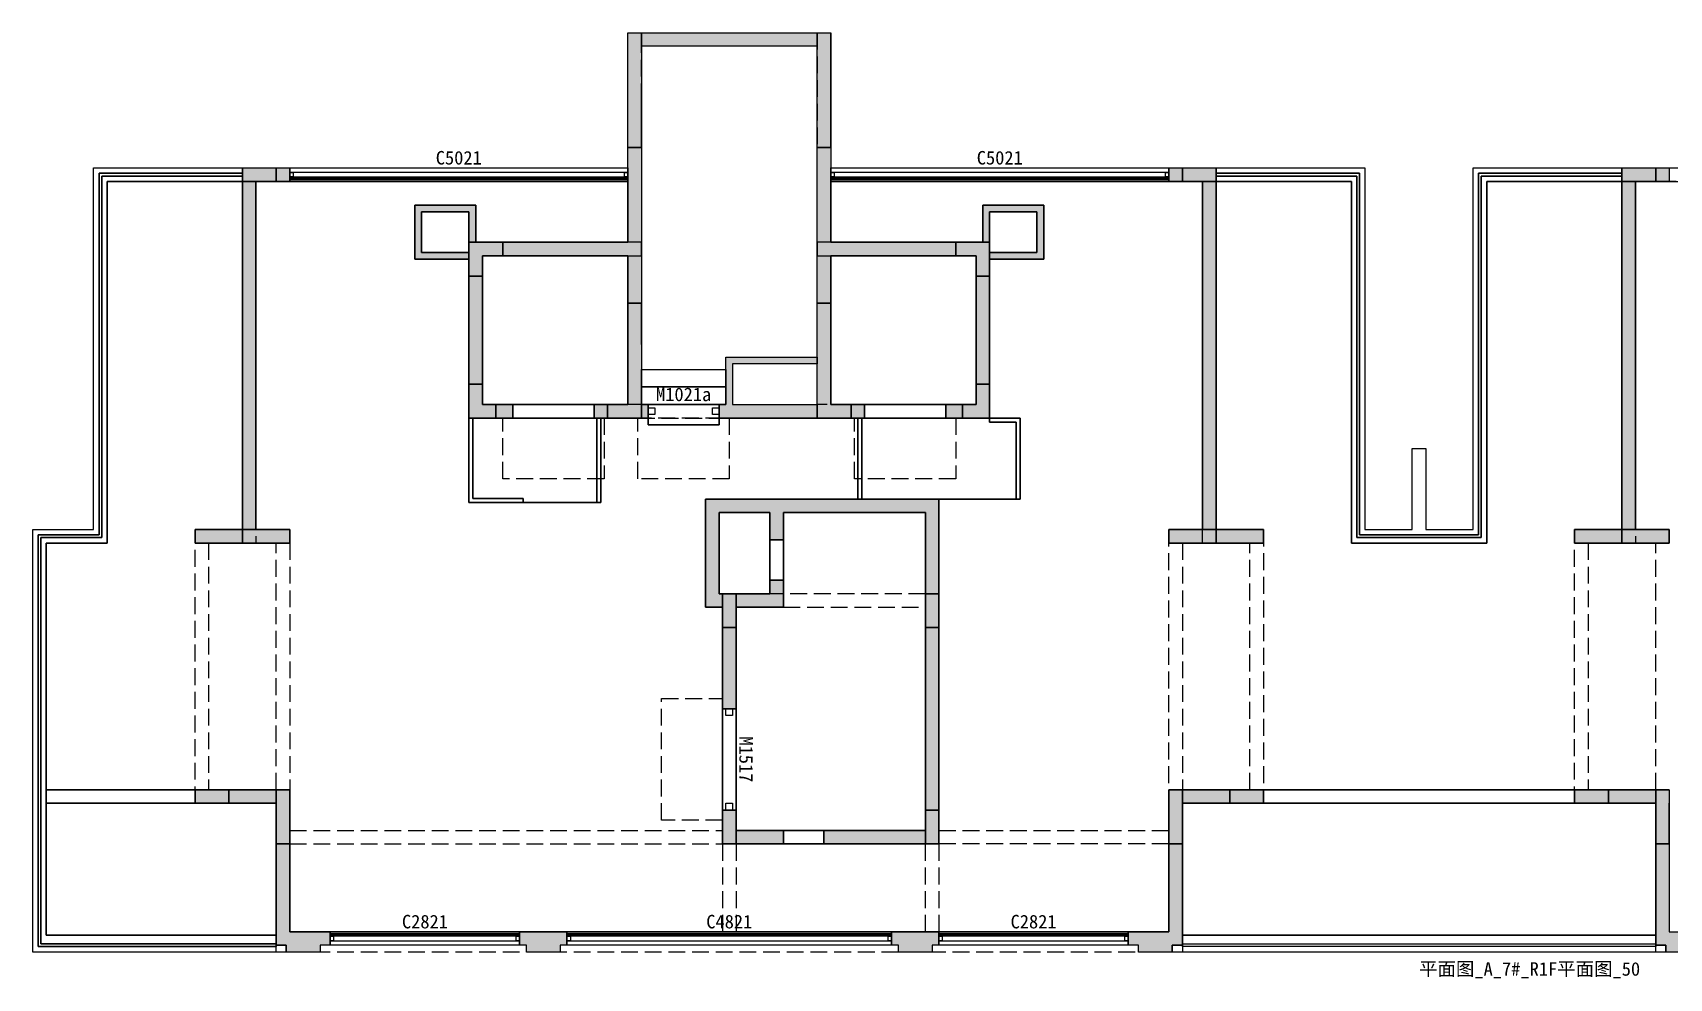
# Model space of a CAD drawing. Extents: x -200 to 40800, y -588 to 13400.
# Drawn here: x -200 to 24000, y -588 to 13400 of the extents above; entities that cross this region are included whole.
import ezdxf
from ezdxf.enums import TextEntityAlignment as Align

# ---------------------------------------------------------------- set-up
doc = ezdxf.new("R2010")
doc.units = 0
doc.header["$LTSCALE"] = 1000
doc.header["$MEASUREMENT"] = 0
doc.linetypes.add('DASH', pattern=[0.35, 0.25, -0.1])
doc.layers.get('DEFPOINTS').update_dxf_attribs({"color": 8, "linetype": 'CONTINUOUS'})
for name, color, linetype in [('AE-FLOR', 151, 'CONTINUOUS'), ('AE-HDWR', 8, 'CONTINUOUS'), ('AE-STRU-HACH', 40, 'CONTINUOUS'), ('AE-WALL', 255, 'CONTINUOUS'), ('AE-WALL-HACH', 15, 'CONTINUOUS'), ('AE-WIND', 11, 'CONTINUOUS')]:
    doc.layers.add(name, color=color, linetype=linetype)
doc.layers.add('DEFPOINTS-1', color=8, linetype='CONTINUOUS', plot=False)
doc.styles.get("Standard").update_dxf_attribs({"font": 'Stfangso_1.ttf', "width": 0.7})

msp = doc.modelspace()

# ---------------------------------------------------------------- hatches: boundary and pattern name
at = {"layer": 'AE-STRU-HACH'}
h = msp.add_hatch(dxfattribs=at)
h.set_pattern_fill('钢筋混凝土', color=40, scale=50, style=0)
h.set_pattern_definition([(45, (0, 0), (-88.38835, 88.38835), []), (50, (0, 0), (358.63, -31.376), [37.5, -412.5]), (355, (0, 0), (-69.3757, 376.096), [30, -330]), (100.4514, (29.9, -2.6), (289.2547, 344.7198), [31.87, -350.571]), (46.1842, (0, 100), (533.6205, -82.7595), [56.25, -618.75]), (96.6356, (44.47, 93.1), (467.3314, 487.059), [47.805, -525.8565]), (351.1842, (0, 100), (467.331, 487.059), [45, -495]), (21, (50, 75), (298.4535, -201.3094), [37.5, -412.5]), (326, (50, 75), (121.6577, 362.575), [30, -330]), (71.4514, (74.87, 58.22), (420.1113, 161.2652), [31.87, -350.571]), (37.5, (0, 0), (6.07993, 166.44693), [0, -326, 0, -335, 0, -331.25]), (7.5, (0, 0), (131.5348, 197.20586), [0, -191, 0, -318.5, 0, -126.25]), (327.5, (-111.5, 0), (266.9112, -11.27744), [0, -125, 0, -390, 0, -517.5]), (317.5, (-161.5, 0), (291.5931, 50.0525), [0, -162.5, 0, -259, 0, -367.5])])
h.paths.add_polyline_path([(8600, 13400), (8800, 13400), (8800, 11700), (8600, 11700)], flags=0)
h.paths.add_polyline_path([(11400, 13400), (11600, 13400), (11600, 11700), (11400, 11700)], flags=0)
h.paths.add_polyline_path([(29000, 13400), (29200, 13400), (29200, 11700), (29000, 11700)], flags=0)
h.paths.add_polyline_path([(31800, 13400), (32000, 13400), (32000, 11700), (31800, 11700)], flags=0)
h.paths.add_polyline_path([(2900, 11400), (3400, 11400), (3400, 11200), (2900, 11200)], flags=0)
h.paths.add_polyline_path([(16800, 11400), (17300, 11400), (17300, 11200), (16800, 11200)], flags=0)
h.paths.add_polyline_path([(23300, 11400), (23800, 11400), (23800, 11200), (23300, 11200)], flags=0)
h.paths.add_polyline_path([(37200, 11400), (37700, 11400), (37700, 11200), (37200, 11200)], flags=0)
h.paths.add_polyline_path([(6250, 10300), (6750, 10300), (6750, 10100), (6450, 10100), (6450, 9800), (6250, 9800)], flags=0)
h.paths.add_polyline_path([(13750, 10100), (13450, 10100), (13450, 10300), (13950, 10300), (13950, 9800), (13750, 9800)], flags=0)
h.paths.add_polyline_path([(26650, 10300), (27150, 10300), (27150, 10100), (26850, 10100), (26850, 9800), (26650, 9800)], flags=0)
h.paths.add_polyline_path([(34150, 10100), (33850, 10100), (33850, 10300), (34350, 10300), (34350, 9800), (34150, 9800)], flags=0)
h.paths.add_polyline_path([(8300, 7900), (8600, 7900), (8600, 9400), (8800, 9400), (8800, 7700), (8300, 7700)], flags=0)
h.paths.add_polyline_path([(11400, 9400), (11600, 9400), (11600, 7900), (11900, 7900), (11900, 7700), (11400, 7700)], flags=0)
h.paths.add_polyline_path([(28700, 7900), (29000, 7900), (29000, 9400), (29200, 9400), (29200, 7700), (28700, 7700)], flags=0)
h.paths.add_polyline_path([(31800, 9400), (32000, 9400), (32000, 7900), (32300, 7900), (32300, 7700), (31800, 7700)], flags=0)
h.paths.add_polyline_path([(6250, 8200), (6450, 8200), (6450, 7900), (6650, 7900), (6650, 7700), (6250, 7700)], flags=0)
h.paths.add_polyline_path([(13550, 7900), (13750, 7900), (13750, 8200), (13950, 8200), (13950, 7700), (13550, 7700)], flags=0)
h.paths.add_polyline_path([(26650, 8200), (26850, 8200), (26850, 7900), (27050, 7900), (27050, 7700), (26650, 7700)], flags=0)
h.paths.add_polyline_path([(33950, 7900), (34150, 7900), (34150, 8200), (34350, 8200), (34350, 7700), (33950, 7700)], flags=0)
h.paths.add_polyline_path([(16600, 6050), (17300, 6050), (17300, 5850), (16600, 5850)], flags=0)
h.paths.add_polyline_path([(2900, 6050), (3600, 6050), (3600, 5850), (2900, 5850)], flags=0)
h.paths.add_polyline_path([(37000, 6050), (37700, 6050), (37700, 5850), (37000, 5850)], flags=0)
h.paths.add_polyline_path([(23300, 6050), (24000, 6050), (24000, 5850), (23300, 5850)], flags=0)
h.paths.add_polyline_path([(10000, 5100), (10200, 5100), (10200, 4600), (10000, 4600)], flags=0)
h.paths.add_polyline_path([(13000, 5100), (13200, 5100), (13200, 4600), (13000, 4600)], flags=0)
h.paths.add_polyline_path([(30400, 5100), (30600, 5100), (30600, 4600), (30400, 4600)], flags=0)
h.paths.add_polyline_path([(33400, 5100), (33600, 5100), (33600, 4600), (33400, 4600)], flags=0)
h.paths.add_polyline_path([(3400, 2200), (3600, 2200), (3600, 1400), (3400, 1400)], flags=0)
h.paths.add_polyline_path([(16600, 2200), (16800, 2200), (16800, 1400), (16600, 1400)], flags=0)
h.paths.add_polyline_path([(23800, 2200), (24000, 2200), (24000, 1400), (23800, 1400)], flags=0)
h.paths.add_polyline_path([(37000, 2200), (37200, 2200), (37200, 1400), (37000, 1400)], flags=0)
h.paths.add_polyline_path([(17500, 2200), (18000, 2200), (18000, 2000), (17500, 2000)], flags=0)
h.paths.add_polyline_path([(2200, 2200), (2700, 2200), (2700, 2000), (2200, 2000)], flags=0)
h.paths.add_polyline_path([(37900, 2200), (38400, 2200), (38400, 2000), (37900, 2000)], flags=0)
h.paths.add_polyline_path([(22600, 2200), (23100, 2200), (23100, 2000), (22600, 2000)], flags=0)
h.paths.add_polyline_path([(10000, 1900), (10200, 1900), (10200, 1400), (10000, 1400)], flags=0)
h.paths.add_polyline_path([(13000, 1900), (13200, 1900), (13200, 1400), (13000, 1400)], flags=0)
h.paths.add_polyline_path([(30400, 1900), (30600, 1900), (30600, 1400), (30400, 1400)], flags=0)
h.paths.add_polyline_path([(33400, 1900), (33600, 1900), (33600, 1400), (33400, 1400)], flags=0)
at = {"layer": 'AE-WALL-HACH'}
h = msp.add_hatch(dxfattribs=at)
h.set_pattern_fill('加气混凝土', color=15, scale=50, style=0)
h.set_pattern_definition([(0, (177, -183), (300, 600), [0, -600]), (0, (-174, -264), (300, 600), [0, -600]), (0, (21, -270), (300, 600), [0, -600]), (0, (234, -93), (300, 600), [0, -600]), (0, (-15, -300), (300, 600), [0, -600]), (0, (294, 285), (300, 600), [0, -600]), (0, (111, 237), (300, 600), [0, -600]), (0, (207, 162), (300, 600), [0, -600]), (0, (-282, 150), (300, 600), [0, -600]), (0, (12, 123), (300, 600), [0, -600]), (0, (-102, -30), (300, 600), [0, -600]), (0, (-96, -255), (300, 600), [0, -600]), (0, (129, -279), (300, 600), [0, -600]), (0, (294, -15), (300, 600), [0, -600]), (0, (-267, -108), (300, 600), [0, -600]), (0, (-216, -6), (300, 600), [0, -600]), (0, (18, -48), (300, 600), [0, -600]), (0, (-66, -135), (300, 600), [0, -600]), (0, (-114, 63), (300, 600), [0, -600]), (0, (-39, 288), (300, 600), [0, -600]), (0, (-243, -234), (300, 600), [0, -600]), (0, (87, 165), (300, 600), [0, -600]), (0, (-192, 174), (300, 600), [0, -600]), (0, (-240, 252), (300, 600), [0, -600]), (130.60129, (257.143, 97.143), (-1499.999983, 1800.000008), [26.3416, -11037.111]), (18.43495, (214.29, 108.57), (1500, 600), [27.105, -3767.628]), (90, (214.3, 82.86), (300, 600), [25.714, -1174.286]), (161.56505, (240, 74.29), (-1500, 599.99996), [27.105, -3767.628]), (53.1301, (240, 74.29), (300, 600), [28.5714, -2971.4285]), (135, (262.86, -231.43), (-300, 600), [24.244, -1672.813]), (45, (228.57, -231.43), (300, 600), [24.244, -1672.813]), (135, (245.71, -248.57), (-300, 600), [24.244, -1672.813]), (45, (245.71, -248.57), (300, 600), [24.244, -1672.813]), (116.565, (-25.7, 171.43), (-5e-05, 1200), [31.944, -638.8765]), (180, (-40, 200), (-300, 600), [34.286, -565.714]), (63.435, (-88.57, 171.43), (3e-06, 1200), [31.944, -638.8765]), (116.565, (-74.3, 142.86), (-5e-05, 1200), [31.944, -638.8765]), (0, (-74.3, 142.86), (300, 600), [34.286, -565.714]), (63.435, (-40, 142.86), (3e-06, 1200), [31.944, -638.8765]), (107.10273, (200, -31.429), (-899.999966, 3000.000005), [38.8613, -16282.9025]), (143.97263, (188.57, 5.714), (-5699.99993, 4199.999995), [38.861, -8122.02]), (180, (157.14, 28.6), (-300, 600), [37.143, -562.857]), (36.02737, (88.57, 5.714), (5699.99996, 4199.999955), [38.861, -8122.02]), (71.56505, (77.14, -28.57), (900, 3000), [36.14, -3758.593]), (107.10273, (88.571, -65.714), (-899.999966, 3000.000005), [38.8613, -16282.9025]), (143.97263, (120, -88.57), (-5699.99993, 4199.999995), [38.861, -8122.02]), (0, (120, -88.6), (300, 600), [37.143, -562.857]), (36.02737, (157.143, -88.57), (5699.99996, 4199.999955), [38.861, -8122.02]), (71.56505, (188.57, -65.71), (900, 3000), [36.14, -3758.593]), (150.25512, (205.714, 248.57), (-900, 599.99999), [23.035, -4814.3196]), (90, (185.7, 237.14), (300, 600), [22.857, -1177.143]), (29.74488, (185.714, 237.14), (900, 600), [23.035, -4814.3196]), (116.565, (65.7, -177.14), (-5e-05, 1200), [31.944, -638.8765]), (168.69007, (51.43, -148.57), (-2700, 599.999985), [29.137, -6089.6855]), (41.185925, (0, -162.857), (7499.999955, 6599.999942), [30.372, -12725.802]), (90, (0, -191.43), (300, 600), [28.5714, -1171.4285]), (138.814074, (22.857, -211.429), (-7499.999867, 6600.000042), [30.372, -12725.802]), (16.699244, (22.857, -211.429), (9899.999926, 2999.999969), [29.8295, -12498.5375]), (60.9454, (51.43, -202.857), (300, 599.999995), [29.416, -12325.3395]), (109.983106, (-185.714, 74.286), (-1500.000006, 4199.999989), [33.442, -14012.1975]), (155.556045, (-197.143, 105.714), (-3900.000015, 1799.999963), [34.523, -14465.1315]), (24.443955, (-260, 105.714), (3900.000002, 1799.999991), [34.523, -14465.1315]), (70.01689, (-271.429, 74.286), (1500.000005, 4199.99999), [33.442, -14012.1975]), (109.983106, (-260, 42.857), (-1500.000006, 4199.999989), [33.442, -14012.1975]), (160.0169, (-228.57, 31.43), (-1500, 599.99997), [33.442, -6989.3775]), (19.9831, (-228.57, 31.43), (1499.99999, 600), [33.442, -6989.3775]), (70.01689, (-197.143, 42.857), (1500.000005, 4199.99999), [33.442, -14012.1975]), (122.00538, (37.14, 20), (-300.00004, 599.99997), [26.954, -5633.434]), (18.43495, (-2.86, 34.29), (1500, 600), [27.105, -3767.628]), (90, (-2.86, 8.57), (300, 600), [25.714, -1174.286]), (161.56505, (22.86, 0), (-1500, 599.99996), [27.105, -3767.628]), (54.46232, (22.857, 0), (2099.999997, 2999.999996), [24.578, -10298.2115]), (116.565, (-137.14, -125.7), (-5e-05, 1200), [31.944, -638.8765]), (180, (-151.4, -97.14), (-300, 600), [31.429, -568.571]), (59.03624, (-200, -125.714), (300, 600), [33.32, -6963.822]), (120.96376, (-182.857, -154.286), (-300.00004, 599.99997), [33.32, -6963.822]), (0, (-182.86, -154.3), (300, 600), [31.429, -568.571]), (63.435, (-151.43, -154.3), (3e-06, 1200), [31.944, -638.8765])])
h.paths.add_polyline_path([(11600, 9400), (11400, 9400), (11400, 11700), (11600, 11700), (11600, 13400), (11600, 11550), (11600, 10300), (13450, 10300), (13450, 10100), (11600, 10100), (11600, 9311)], flags=0)
h.paths.add_polyline_path([(8800, 13400), (11400, 13400), (11400, 13200), (8800, 13200)], flags=0)
h.paths.add_polyline_path([(32000, 9400), (31800, 9400), (31800, 11700), (32000, 11700), (32000, 13400), (32000, 11550), (32000, 10300), (33850, 10300), (33850, 10100), (32000, 10100), (32000, 9311)], flags=0)
h.paths.add_polyline_path([(29200, 13400), (31800, 13400), (31800, 13200), (29200, 13200)], flags=0)
h.paths.add_polyline_path([(8800, 9400), (8600, 9400), (8600, 10100), (6750, 10100), (6750, 10300), (8600, 10300), (8600, 11700), (8800, 11700), (8800, 12413), (8800, 12413), (8800, 8789)], flags=0)
h.paths.add_polyline_path([(29200, 9400), (29000, 9400), (29000, 10100), (27150, 10100), (27150, 10300), (29000, 10300), (29000, 11700), (29200, 11700), (29200, 12413), (29200, 12413), (29200, 8789)], flags=0)
h.paths.add_polyline_path([(3400, 11400), (3600, 11400), (3600, 11200), (3400, 11200)], flags=0)
h.paths.add_polyline_path([(16600, 11400), (16800, 11400), (16800, 11200), (16600, 11200)], flags=0)
h.paths.add_polyline_path([(37000, 11400), (37200, 11400), (37200, 11200), (37000, 11200)], flags=0)
h.paths.add_polyline_path([(23800, 11400), (24000, 11400), (24000, 11200), (23800, 11200)], flags=0)
h.paths.add_polyline_path([(2900, 11200), (3100, 11200), (3100, 6050), (2900, 6050)], flags=0)
h.paths.add_polyline_path([(17300, 6050), (17100, 6050), (17100, 11200), (17300, 11200), (17300, 6050), (18000, 6050), (18000, 5850), (17300, 5850)], flags=0)
h.paths.add_polyline_path([(37700, 6050), (37500, 6050), (37500, 11200), (37700, 11200), (37700, 6050), (38400, 6050), (38400, 5850), (37700, 5850)], flags=0)
h.paths.add_polyline_path([(23300, 11200), (23500, 11200), (23500, 6050), (23300, 6050)], flags=0)
h.paths.add_polyline_path([(13950, 10150), (14650, 10150), (14650, 10750), (13950, 10750), (13950, 10300), (13850, 10300), (13850, 10850), (14750, 10850), (14750, 10050), (13950, 10050)], flags=0)
h.paths.add_polyline_path([(34350, 10150), (35050, 10150), (35050, 10750), (34350, 10750), (34350, 10300), (34250, 10300), (34250, 10850), (35150, 10850), (35150, 10050), (34350, 10050)], flags=0)
h.paths.add_polyline_path([(5450, 10850), (6350, 10850), (6350, 10300), (6250, 10300), (6250, 10750), (5550, 10750), (5550, 10150), (6250, 10150), (6250, 10050), (5450, 10050)], flags=0)
h.paths.add_polyline_path([(25850, 10850), (26750, 10850), (26750, 10300), (26650, 10300), (26650, 10750), (25950, 10750), (25950, 10150), (26650, 10150), (26650, 10050), (25850, 10050)], flags=0)
h.paths.add_polyline_path([(6450, 9913), (6450, 10100), (6450, 9828)], flags=0)
h.paths.add_polyline_path([(13950, 8200), (13750, 8200), (13750, 9800), (13950, 9800), (13950, 9060), (13950, 8103)], flags=0)
h.paths.add_polyline_path([(6450, 8200), (6250, 8200), (6250, 9800), (6450, 9800), (6450, 8380), (6450, 8186)], flags=0)
h.paths.add_polyline_path([(34350, 8200), (34150, 8200), (34150, 9800), (34350, 9800), (34350, 8186)], flags=0)
h.paths.add_polyline_path([(26850, 8200), (26650, 8200), (26650, 9800), (26850, 9800), (26850, 9148), (26850, 7902)], flags=0)
h.paths.add_polyline_path([(9950, 7900), (10050, 7900), (10050, 8600), (11400, 8600), (11400, 8500), (10150, 8500), (10150, 7900), (11400, 7900), (11400, 7700), (9950, 7700)], flags=0)
h.paths.add_polyline_path([(30350, 7900), (30450, 7900), (30450, 8600), (31800, 8600), (31800, 8500), (30550, 8500), (30550, 7900), (31800, 7900), (31800, 7700), (30350, 7700)], flags=0)
h.paths.add_polyline_path([(8800, 7900), (8900, 7900), (8900, 7700), (8800, 7700)], flags=0)
h.paths.add_polyline_path([(13300, 7900), (13550, 7900), (13550, 7700), (13300, 7700)], flags=0)
h.paths.add_polyline_path([(8100, 7900), (8300, 7900), (8300, 7700), (8100, 7700)], flags=0)
h.paths.add_polyline_path([(6650, 7900), (6900, 7900), (6900, 7700), (6650, 7700)], flags=0)
h.paths.add_polyline_path([(11900, 7900), (12100, 7900), (12100, 7700), (11900, 7700)], flags=0)
h.paths.add_polyline_path([(29200, 7900), (29300, 7900), (29300, 7700), (29200, 7700)], flags=0)
h.paths.add_polyline_path([(33700, 7900), (33950, 7900), (33950, 7700), (33700, 7700)], flags=0)
h.paths.add_polyline_path([(28500, 7900), (28700, 7900), (28700, 7700), (28500, 7700)], flags=0)
h.paths.add_polyline_path([(27050, 7900), (27300, 7900), (27300, 7700), (27050, 7700)], flags=0)
h.paths.add_polyline_path([(32300, 7900), (32500, 7900), (32500, 7700), (32300, 7700)], flags=0)
h.paths.add_polyline_path([(13000, 4629), (13000, 6300), (10900, 6300), (10900, 5900), (10700, 5900), (10700, 6300), (9950, 6300), (9950, 5100), (10000, 5100), (10000, 4900), (9750, 4900), (9750, 6500), (13200, 6500), (13200, 5100), (13000, 5100), (13000, 4600), (13200, 4600), (13200, 1900), (13000, 1900), (13000, 1600)], flags=0)
h.paths.add_polyline_path([(33400, 4629), (33400, 6300), (31300, 6300), (31300, 5900), (31100, 5900), (31100, 6300), (30350, 6300), (30350, 5100), (30400, 5100), (30400, 4900), (30150, 4900), (30150, 6500), (33600, 6500), (33600, 5100), (33400, 5100), (33400, 4600), (33600, 4600), (33600, 1900), (33400, 1900), (33400, 1600)], flags=0)
h.paths.add_polyline_path([(2200, 6050), (2900, 6050), (2900, 5850), (2200, 5850)], flags=0)
h.paths.add_polyline_path([(22600, 6050), (23300, 6050), (23300, 5850), (22600, 5850)], flags=0)
h.paths.add_polyline_path([(10200, 5100), (10700, 5100), (10700, 5300), (10900, 5300), (10900, 4900), (10200, 4900)], flags=0)
h.paths.add_polyline_path([(30600, 5100), (31100, 5100), (31100, 5300), (31300, 5300), (31300, 4900), (30600, 4900)], flags=0)
h.paths.add_polyline_path([(10000, 4900), (10000, 4600), (10200, 4600), (10200, 3400), (10000, 3400)], flags=0)
h.paths.add_polyline_path([(30400, 4900), (30400, 4600), (30600, 4600), (30600, 3400), (30400, 3400)], flags=0)
h.paths.add_polyline_path([(2700, 2200), (2886, 2200), (3400, 2200), (3400, 2000), (2700, 2000)], flags=0)
h.paths.add_polyline_path([(16800, 2200), (17800, 2200), (17500, 2200), (17500, 2000), (16800, 2000)], flags=0)
h.paths.add_polyline_path([(37200, 2200), (38200, 2200), (37900, 2200), (37900, 2000), (37200, 2000)], flags=0)
h.paths.add_polyline_path([(23100, 2200), (23286, 2200), (23800, 2200), (23800, 2000), (23100, 2000)], flags=0)
h.paths.add_polyline_path([(3550, -100), (3400, -100), (3400, 1400), (3600, 1400), (3600, 2000), (3600, 1190), (3600, 100), (4200, 100), (4200, -100), (4050, -100), (4050, -200), (3550, -200)], flags=0)
h.paths.add_polyline_path([(16150, -100), (16000, -100), (16000, 100), (16600, 100), (16600, 1400), (16800, 1400), (16800, 2000), (16800, 1190), (16800, 0), (16800, 0), (16800, -100), (16650, -100), (16650, -200), (16150, -200)], flags=0)
h.paths.add_polyline_path([(36550, -100), (36400, -100), (36400, 100), (37000, 100), (37000, 1400), (37200, 1400), (37200, 2000), (37200, 1190), (37200, -100), (37050, -100), (37050, -200), (36550, -200)], flags=0)
h.paths.add_polyline_path([(23950, -100), (23800, -100), (23800, 0), (23800, 0), (23800, 1400), (24000, 1400), (24000, 2000), (24000, 1190), (24000, 100), (24600, 100), (24600, -100), (24450, -100), (24450, -200), (23950, -200)], flags=0)
h.paths.add_polyline_path([(10000, 1825), (10000, 1825), (10000, 1400)], flags=0)
h.paths.add_polyline_path([(30400, 1825), (30400, 1825), (30400, 1400)], flags=0)
h.paths.add_polyline_path([(11500, 1600), (13000, 1600), (13000, 1400), (11500, 1400)], flags=0)
h.paths.add_polyline_path([(10200, 1524), (10200, 1600), (10900, 1600), (10900, 1400), (10200, 1400)], flags=0)
h.paths.add_polyline_path([(31900, 1600), (33400, 1600), (33400, 1400), (31900, 1400)], flags=0)
h.paths.add_polyline_path([(30600, 1524), (30600, 1600), (31300, 1600), (31300, 1400), (30600, 1400)], flags=0)
h.paths.add_polyline_path([(7100, -100), (7000, -100), (7000, 100), (7700, 100), (7700, -100), (7600, -100), (7600, -200), (7100, -200)], flags=0)
h.paths.add_polyline_path([(12600, -100), (12500, -100), (12500, 100), (13200, 100), (13200, -100), (13100, -100), (13100, -200), (12600, -200)], flags=0)
h.paths.add_polyline_path([(27500, -100), (27400, -100), (27400, 100), (28100, 100), (28100, -100), (28000, -100), (28000, -200), (27500, -200)], flags=0)
h.paths.add_polyline_path([(33000, -100), (32900, -100), (32900, 100), (33600, 100), (33600, -100), (33500, -100), (33500, -200), (33000, -200)], flags=0)

# ---------------------------------------------------------------- linework, layer by layer
at = {"layer": 'AE-FLOR', "linetype": 'DASH'}
for points in [[(11900, 7900), (11400, 7900), (11400, 7700), (8800, 7700), (8800, 7900), (8300, 7900), (8300, 7700), (6650, 7700), (6650, 7900), (6450, 7900), (6450, 8200), (6250, 8200), (6250, 9800), (6450, 9800), (6450, 10100), (8800, 10100), (8800, 10300), (8600, 10300), (8600, 11700), (8800, 11700), (8800, 13400), (11400, 13400), (11400, 11700), (11600, 11700), (11600, 10300), (11400, 10300), (11400, 10100), (13750, 10100), (13750, 9800), (13950, 9800), (13950, 8200), (13750, 8200), (13750, 7900), (13550, 7900), (13550, 7700), (11900, 7700)], [(11900, 7900), (11400, 7900), (11400, 7700), (8800, 7700), (8800, 7900), (8300, 7900), (8300, 7700), (6650, 7700), (6650, 7900), (6450, 7900), (6450, 8200), (6250, 8200), (6250, 9800), (6450, 9800), (6450, 10100), (8800, 10100), (8800, 10300), (8600, 10300), (8600, 11700), (8800, 11700), (8800, 13400), (11400, 13400), (11400, 11700), (11600, 11700), (11600, 10300), (11400, 10300), (11400, 10100), (13750, 10100), (13750, 9800), (13950, 9800), (13950, 8200), (13750, 8200), (13750, 7900), (13550, 7900), (13550, 7700), (11900, 7700)], [(11900, 7900), (11400, 7900), (11400, 7700), (8800, 7700), (8800, 7900), (8300, 7900), (8300, 7700), (6650, 7700), (6650, 7900), (6450, 7900), (6450, 8200), (6250, 8200), (6250, 9800), (6450, 9800), (6450, 10100), (8800, 10100), (8800, 10300), (8600, 10300), (8600, 11700), (8800, 11700), (8800, 13400), (11400, 13400), (11400, 11700), (11600, 11700), (11600, 10300), (11400, 10300), (11400, 10100), (13750, 10100), (13750, 9800), (13950, 9800), (13950, 8200), (13750, 8200), (13750, 7900), (13550, 7900), (13550, 7700), (11900, 7700)], [(11900, 7900), (11400, 7900), (11400, 7700), (8800, 7700), (8800, 7900), (8300, 7900), (8300, 7700), (6650, 7700), (6650, 7900), (6450, 7900), (6450, 8200), (6250, 8200), (6250, 9800), (6450, 9800), (6450, 10100), (8800, 10100), (8800, 10300), (8600, 10300), (8600, 11700), (8800, 11700), (8800, 13400), (11400, 13400), (11400, 11700), (11600, 11700), (11600, 10300), (11400, 10300), (11400, 10100), (13750, 10100), (13750, 9800), (13950, 9800), (13950, 8200), (13750, 8200), (13750, 7900), (13550, 7900), (13550, 7700), (11900, 7700)], [(11900, 7900), (11400, 7900), (11400, 7700), (8800, 7700), (8800, 7900), (8300, 7900), (8300, 7700), (6650, 7700), (6650, 7900), (6450, 7900), (6450, 8200), (6250, 8200), (6250, 9800), (6450, 9800), (6450, 10100), (8800, 10100), (8800, 10300), (8600, 10300), (8600, 11700), (8800, 11700), (8800, 13400), (11400, 13400), (11400, 11700), (11600, 11700), (11600, 10300), (11400, 10300), (11400, 10100), (13750, 10100), (13750, 9800), (13950, 9800), (13950, 8200), (13750, 8200), (13750, 7900), (13550, 7900), (13550, 7700), (11900, 7700)], [(3400, 2000), (2200, 2000), (2200, 6050), (2900, 6050), (2900, 11400), (8600, 11400), (8600, 11200), (3100, 11200), (3100, 5850), (2400, 5850), (2400, 2200), (3400, 2200), (3400, 5850), (3600, 5850), (3600, 1600), (10000, 1600), (10000, 1400), (10200, 1400), (10200, 100), (13000, 100), (13000, 1400), (13200, 1400), (13200, 100), (16600, 100), (16600, 1400), (13200, 1400), (13200, 1600), (16600, 1600), (16600, 5850), (16800, 5850), (16800, 2200), (17800, 2200), (17800, 5850), (17100, 5850), (17100, 11200), (11600, 11200), (11600, 11400), (17300, 11400), (17300, 6050), (18000, 6050), (18000, 2000), (16800, 2000), (16800, -200), (3400, -200)], [(3400, 2000), (2200, 2000), (2200, 6050), (2900, 6050), (2900, 11400), (8600, 11400), (8600, 11200), (3100, 11200), (3100, 5850), (2400, 5850), (2400, 2200), (3400, 2200), (3400, 5850), (3600, 5850), (3600, 1600), (10000, 1600), (10000, 1400), (10200, 1400), (10200, 100), (13000, 100), (13000, 1400), (13200, 1400), (13200, 100), (16600, 100), (16600, 1400), (13200, 1400), (13200, 1600), (16600, 1600), (16600, 5850), (16800, 5850), (16800, 2200), (17800, 2200), (17800, 5850), (17100, 5850), (17100, 11200), (11600, 11200), (11600, 11400), (17300, 11400), (17300, 6050), (18000, 6050), (18000, 2000), (16800, 2000), (16800, -200), (3400, -200)], [(6750, 7700), (8250, 7700), (8250, 6800), (6750, 6800)], [(6750, 7700), (8250, 7700), (8250, 6800), (6750, 6800)], [(6750, 7700), (8250, 7700), (8250, 6800), (6750, 6800)], [(6750, 7700), (8250, 7700), (8250, 6800), (6750, 6800)], [(6750, 7700), (8250, 7700), (8250, 6800), (6750, 6800)], [(8750, 7700), (10100, 7700), (10100, 6800), (8750, 6800)], [(8750, 7700), (10100, 7700), (10100, 6800), (8750, 6800)], [(8750, 7700), (10100, 7700), (10100, 6800), (8750, 6800)], [(8750, 7700), (10100, 7700), (10100, 6800), (8750, 6800)], [(8750, 7700), (10100, 7700), (10100, 6800), (8750, 6800)], [(11950, 7700), (13450, 7700), (13450, 6800), (11950, 6800)], [(11950, 7700), (13450, 7700), (13450, 6800), (11950, 6800)], [(11950, 7700), (13450, 7700), (13450, 6800), (11950, 6800)], [(11950, 7700), (13450, 7700), (13450, 6800), (11950, 6800)], [(11950, 7700), (13450, 7700), (13450, 6800), (11950, 6800)], [(9750, 6500), (13200, 6500), (13200, 5100), (13000, 5100), (13000, 6300), (13000, 6300), (13000, 5100), (10000, 5100), (10000, 4900), (9750, 4900)], [(9750, 6500), (13200, 6500), (13200, 5100), (13000, 5100), (13000, 6300), (13000, 6300), (13000, 5100), (10000, 5100), (10000, 4900), (9750, 4900)], [(9750, 6500), (13200, 6500), (13200, 5100), (13000, 5100), (13000, 6300), (13000, 6300), (13000, 5100), (10000, 5100), (10000, 4900), (9750, 4900)], [(9750, 6500), (13200, 6500), (13200, 5100), (13000, 5100), (13000, 6300), (13000, 6300), (13000, 5100), (10000, 5100), (10000, 4900), (9750, 4900)], [(9750, 6500), (13200, 6500), (13200, 5100), (13000, 5100), (13000, 6300), (13000, 6300), (13000, 5100), (10000, 5100), (10000, 4900), (9750, 4900)], [(10200, 1900), (10200, 4600), (10200, 4900), (13000, 4900), (13000, 1600), (10200, 1600)], [(10200, 1900), (10200, 4600), (10200, 4900), (13000, 4900), (13000, 1600), (10200, 1600)], [(10200, 1900), (10200, 4600), (10200, 4900), (13000, 4900), (13000, 1600), (10200, 1600)], [(10200, 1900), (10200, 4600), (10200, 4900), (13000, 4900), (13000, 1600), (10200, 1600)], [(10200, 1900), (10200, 4600), (10200, 4900), (13000, 4900), (13000, 1600), (10200, 1600)], [(10000, 4600), (10200, 4600), (10200, 1900), (10000, 1900)], [(10000, 4600), (10200, 4600), (10200, 1900), (10000, 1900)], [(10000, 4600), (10200, 4600), (10200, 1900), (10000, 1900)], [(10000, 4600), (10200, 4600), (10200, 1900), (10000, 1900)], [(10000, 4600), (10200, 4600), (10200, 1900), (10000, 1900)], [(13000, 4600), (13200, 4600), (13200, 1900), (13000, 1900)], [(13000, 4600), (13200, 4600), (13200, 1900), (13000, 1900)], [(13000, 4600), (13200, 4600), (13200, 1900), (13000, 1900)], [(13000, 4600), (13200, 4600), (13200, 1900), (13000, 1900)], [(13000, 4600), (13200, 4600), (13200, 1900), (13000, 1900)], [(9100, 3550), (10000, 3550), (10000, 1750), (9100, 1750)], [(9100, 3550), (10000, 3550), (10000, 1750), (9100, 1750)], [(9100, 3550), (10000, 3550), (10000, 1750), (9100, 1750)], [(9100, 3550), (10000, 3550), (10000, 1750), (9100, 1750)], [(9100, 3550), (10000, 3550), (10000, 1750), (9100, 1750)], [(3600, 1400), (10000, 1400), (10000, 100), (3600, 100)], [(3600, 1400), (10000, 1400), (10000, 100), (3600, 100)]]:
    msp.add_lwpolyline(points, close=True, dxfattribs=at)
at = {"layer": 'AE-FLOR', "linetype": 'Continuous'}
for points in [[(-200, 6050), (700, 6050), (700, 11400), (2900, 11400), (2900, 11320), (780, 11320), (780, 5970), (-120, 5970), (-120, -120), (3400, -120), (3400, -100), (3550, -100), (3550, -200), (-200, -200)], [(3600, 11400), (8600, 11400), (8600, 11333), (3600, 11333)], [(11600, 11400), (16600, 11400), (16600, 11333), (11600, 11333)], [(19420, 11320), (17300, 11320), (17300, 11400), (19500, 11400), (19500, 6050), (20200, 6050), (20200, 7250), (20400, 7250), (20400, 6050), (21100, 6050), (21100, 11400), (23300, 11400), (23300, 11320), (21180, 11320), (21180, 5970), (19420, 5970)], [(-120, 5970), (780, 5970), (780, 11320), (2900, 11320), (2900, 11280), (820, 11280), (820, 5930), (-80, 5930), (-80, -80), (3400, -80), (3400, -120), (-120, -120)], [(-80, 5930), (820, 5930), (820, 11280), (2900, 11280), (2900, 11200), (900, 11200), (900, 5850), (0, 5850), (0, 50), (3400, 50), (3400, -80), (-80, -80)], [(3600, 11267), (8600, 11267), (8600, 11250), (3600, 11250)], [(3600, 11230), (8600, 11230), (8600, 11200), (3600, 11200)], [(11600, 11267), (16600, 11267), (16600, 11250), (11600, 11250)], [(11600, 11230), (16600, 11230), (16600, 11200), (11600, 11200)], [(19380, 11280), (17300, 11280), (17300, 11320), (19420, 11320), (19420, 5970), (21180, 5970), (21180, 11320), (23300, 11320), (23300, 11280), (21220, 11280), (21220, 5930), (19380, 5930)], [(19300, 11200), (17300, 11200), (17300, 11280), (19380, 11280), (19380, 5930), (21220, 5930), (21220, 11280), (23300, 11280), (23300, 11200), (21300, 11200), (21300, 5850), (19300, 5850)], [(5550, 10750), (6250, 10750), (6250, 10300), (6250, 10150), (5550, 10150)], [(5550, 10750), (6250, 10750), (6250, 10300), (6250, 10150), (5550, 10150)], [(13950, 10237), (13950, 10750), (14650, 10750), (14650, 10150), (13950, 10150)], [(13950, 10237), (13950, 10750), (14650, 10750), (14650, 10150), (13950, 10150)], [(6450, 10100), (8600, 10100), (8600, 9400), (8600, 7900), (8300, 7900), (6450, 7900)], [(6450, 10100), (8600, 10100), (8600, 9400), (8600, 7900), (8300, 7900), (6450, 7900)], [(11600, 10100), (13750, 10100), (13750, 9800), (13750, 8380), (13750, 7900), (13550, 7900), (11600, 7900)], [(11600, 10100), (13750, 10100), (13750, 9800), (13750, 8380), (13750, 7900), (13550, 7900), (11600, 7900)], [(8800, 8420), (10050, 8420), (10050, 8160), (8800, 8160)], [(8800, 8420), (10050, 8420), (10050, 8160), (8800, 8160)], [(8800, 8420), (10050, 8420), (10050, 8160), (8800, 8160)], [(8800, 8420), (10050, 8420), (10050, 8160), (8800, 8160)], [(8800, 8420), (10050, 8420), (10050, 8160), (8800, 8160)], [(8800, 8160), (10050, 8160), (10050, 7900), (8800, 7900)], [(8800, 8160), (10050, 8160), (10050, 7900), (8800, 7900)], [(8800, 8160), (10050, 8160), (10050, 7900), (8800, 7900)], [(8800, 8160), (10050, 8160), (10050, 7900), (8800, 7900)], [(8800, 8160), (10050, 8160), (10050, 7900), (8800, 7900)], [(6900, 7900), (8100, 7900), (8100, 7700), (6900, 7700)], [(8900, 7900), (9950, 7900), (9950, 7600), (8900, 7600)], [(12100, 7900), (13300, 7900), (13300, 7700), (12100, 7700)], [(7050, 6510), (6310, 6510), (6310, 7700), (8140, 7700), (8140, 6450), (7050, 6450)], [(7050, 6510), (6310, 6510), (6310, 7700), (8140, 7700), (8140, 6450), (7050, 6450)], [(7050, 6510), (6310, 6510), (6310, 7700), (8140, 7700), (8140, 6450), (7050, 6450)], [(7050, 6510), (6310, 6510), (6310, 7700), (8140, 7700), (8140, 6450), (7050, 6450)], [(7050, 6510), (6310, 6510), (6310, 7700), (8140, 7700), (8140, 6450), (7050, 6450)], [(12060, 7700), (13950, 7700), (13950, 7640), (14340, 7640), (14340, 6500), (12060, 6500)], [(12060, 7700), (13950, 7700), (13950, 7640), (14340, 7640), (14340, 6500), (12060, 6500)], [(12060, 7700), (13950, 7700), (13950, 7640), (14340, 7640), (14340, 6500), (12060, 6500)], [(12060, 7700), (13950, 7700), (13950, 7640), (14340, 7640), (14340, 6500), (12060, 6500)], [(12060, 7700), (13950, 7700), (13950, 7640), (14340, 7640), (14340, 6500), (12060, 6500)], [(9950, 6300), (10700, 6300), (10700, 5100), (9950, 5100)], [(9950, 6300), (10700, 6300), (10700, 5100), (9950, 5100)], [(10200, 1900), (10200, 2403), (10200, 4600), (10200, 4900), (10900, 4900), (10900, 6300), (13000, 6300), (13000, 1600), (10200, 1600)], [(10200, 1900), (10200, 2403), (10200, 4600), (10200, 4900), (10900, 4900), (10900, 6300), (13000, 6300), (13000, 1600), (10200, 1600)], [(10700, 5900), (10900, 5900), (10900, 5300), (10700, 5300)], [(10000, 3400), (10200, 3400), (10200, 1900), (10000, 1900)], [(0, 2200), (2200, 2200), (2200, 2000), (0, 2000)], [(18000, 2200), (16600, 2200), (22600, 2200), (22600, 2000), (18000, 2000)], [(0, 2000), (2200, 2000), (2674, 2000), (3400, 2000), (3400, 1400), (3400, 734), (3400, 50), (0, 50)], [(0, 2000), (2200, 2000), (2674, 2000), (3400, 2000), (3400, 1400), (3400, 734), (3400, 50), (0, 50)], [(16800, 2000), (17500, 2000), (17887, 2000), (20300, 2000), (22600, 2000), (22713, 2000), (23100, 2000), (23800, 2000), (23800, 1400), (23800, 50), (16800, 50)], [(16800, 2000), (17500, 2000), (17887, 2000), (20300, 2000), (22600, 2000), (22713, 2000), (23100, 2000), (23800, 2000), (23800, 1400), (23800, 50), (16800, 50)], [(10900, 1600), (11500, 1600), (11500, 1400), (10900, 1400)], [(4200, 100), (7000, 100), (7000, 70), (4200, 70)], [(4200, 50), (7000, 50), (7000, 33), (4200, 33)], [(7700, 100), (12500, 100), (12500, 70), (7700, 70)], [(7700, 50), (12500, 50), (12500, 33), (7700, 33)], [(13200, 100), (16000, 100), (16000, 70), (13200, 70)], [(13200, 50), (16000, 50), (16000, 33), (13200, 33)], [(16650, -100), (16800, -100), (16800, 0), (16800, 0), (16800, 50), (23800, 50), (23800, 0), (23800, 0), (23800, -100), (23950, -100), (23950, -200), (16650, -200)], [(4200, -33), (7000, -33), (7000, -100), (4200, -100)], [(7700, -33), (12500, -33), (12500, -100), (7700, -100)], [(13200, -33), (16000, -33), (16000, -100), (13200, -100)], [(16800, -80), (23800, -80), (23800, -120), (16800, -120)], [(16800, -80), (23800, -80), (23800, -120), (16800, -120)]]:
    msp.add_lwpolyline(points, close=True, dxfattribs=at)
at = {"layer": 'AE-FLOR', "linetype": 'DASH'}
for points in [[(37200, -200), (23800, -200), (23800, 2000), (22600, 2000), (22600, 6050), (23300, 6050), (23300, 11400), (29000, 11400)], [(37200, -200), (23800, -200), (23800, 2000), (22600, 2000), (22600, 6050), (23300, 6050), (23300, 11400), (29000, 11400)], [(29000, 11200), (23500, 11200), (23500, 5850), (22800, 5850), (22800, 2200), (23800, 2200), (23800, 5850), (24000, 5850)], [(29000, 11200), (23500, 11200), (23500, 5850), (22800, 5850), (22800, 2200), (23800, 2200), (23800, 5850), (24000, 5850)]]:
    msp.add_lwpolyline(points, dxfattribs=at)
at = {"layer": 'AE-FLOR', "linetype": 'Continuous'}
msp.add_lwpolyline([(24000, 2200), (16600, 2200), (16600, 1400), (16600, 100), (3600, 100), (3600, 2200), (0, 2200), (0, 5850), (900, 5850), (900, 11200), (2900, 11200), (2900, 6050), (2200, 6050), (2200, 5850), (3600, 5850), (3600, 6050), (3100, 6050), (3100, 9847), (3100, 11200), (8600, 11200), (8600, 10300), (6350, 10300), (6350, 10850), (5450, 10850), (5450, 10050), (6250, 10050), (6250, 9800), (6250, 9148), (6250, 8200), (6250, 7700), (6250, 7429), (6250, 6450), (8200, 6450), (8200, 7700), (8900, 7700), (8900, 7600), (9950, 7600), (9950, 7700), (12000, 7700), (12000, 6500), (9750, 6500), (9750, 4900), (10000, 4900), (10000, 1400), (13200, 1400), (13200, 1900), (13200, 3441), (13200, 4600), (13200, 5100), (13200, 6500), (14400, 6500), (14400, 7700), (13950, 7700), (13950, 10121), (13950, 10050), (14750, 10050), (14750, 10850), (13850, 10850), (13850, 10300), (11600, 10300), (11600, 11200), (17100, 11200), (17100, 6050), (16600, 6050), (16600, 5850), (18000, 5850), (18000, 6050), (17300, 6050), (17300, 6561), (17300, 11200), (19300, 11200), (19300, 5900), (19300, 5850), (21300, 5850), (21300, 11200), (23300, 11200), (23300, 6050), (22600, 6050), (22600, 5850), (24000, 5850), (24000, 6050), (23500, 6050), (23500, 11200), (29000, 11200)], dxfattribs=at)
msp.add_lwpolyline([(24000, 2200), (16600, 2200), (16600, 1400), (16600, 100), (3600, 100), (3600, 2200), (0, 2200), (0, 5850), (900, 5850), (900, 11200), (2900, 11200), (2900, 6050), (2200, 6050), (2200, 5850), (3600, 5850), (3600, 6050), (3100, 6050), (3100, 9847), (3100, 11200), (8600, 11200), (8600, 10300), (6350, 10300), (6350, 10850), (5450, 10850), (5450, 10050), (6250, 10050), (6250, 9800), (6250, 9148), (6250, 8200), (6250, 7700), (6250, 7429), (6250, 6450), (8200, 6450), (8200, 7700), (8900, 7700), (8900, 7600), (9950, 7600), (9950, 7700), (12000, 7700), (12000, 6500), (9750, 6500), (9750, 4900), (10000, 4900), (10000, 1400), (13200, 1400), (13200, 1900), (13200, 3441), (13200, 4600), (13200, 5100), (13200, 6500), (14400, 6500), (14400, 7700), (13950, 7700), (13950, 10121), (13950, 10050), (14750, 10050), (14750, 10850), (13850, 10850), (13850, 10300), (11600, 10300), (11600, 11200), (17100, 11200), (17100, 6050), (16600, 6050), (16600, 5850), (18000, 5850), (18000, 6050), (17300, 6050), (17300, 6561), (17300, 11200), (19300, 11200), (19300, 5900), (19300, 5850), (21300, 5850), (21300, 11200), (23300, 11200), (23300, 6050), (22600, 6050), (22600, 5850), (24000, 5850), (24000, 6050), (23500, 6050), (23500, 11200), (29000, 11200)], dxfattribs=at)
at = {"layer": 'AE-HDWR', "linetype": 'Continuous'}
for points in [[(3600, 11250), (8600, 11250), (8600, 11230), (3600, 11230)], [(11600, 11250), (16600, 11250), (16600, 11230), (11600, 11230)], [(6250, 7700), (6310, 7700), (6310, 6510), (7050, 6510), (7050, 6450), (6250, 6450)], [(8140, 7700), (8200, 7700), (8200, 6450), (8140, 6450)], [(12000, 7700), (12060, 7700), (12060, 6500), (12000, 6500)], [(14340, 7640), (13950, 7640), (13950, 7700), (14400, 7700), (14400, 6500), (14340, 6500)], [(4200, 70), (7000, 70), (7000, 50), (4200, 50)], [(7700, 70), (12500, 70), (12500, 50), (7700, 50)], [(13200, 70), (16000, 70), (16000, 50), (13200, 50)]]:
    msp.add_lwpolyline(points, close=True, dxfattribs=at)
at = {"layer": 'AE-WALL', "linetype": 'Continuous'}
for points in [[(8600, 13400), (8800, 13400), (8800, 11700), (8600, 11700)], [(8800, 13400), (11400, 13400), (11400, 13200), (8800, 13200)], [(11600, 9400), (11400, 9400), (11400, 11700), (11600, 11700), (11600, 13400), (11600, 11550), (11600, 10300), (13450, 10300), (13450, 10100), (11600, 10100), (11600, 9311)], [(11400, 13400), (11600, 13400), (11600, 11700), (11400, 11700)], [(8800, 9400), (8600, 9400), (8600, 10100), (6750, 10100), (6750, 10300), (8600, 10300), (8600, 11700), (8800, 11700), (8800, 12413), (8800, 12413), (8800, 8789)], [(2900, 11400), (3400, 11400), (3400, 11200), (2900, 11200)], [(3400, 11400), (3600, 11400), (3600, 11200), (3400, 11200)], [(16600, 11400), (16800, 11400), (16800, 11200), (16600, 11200)], [(16800, 11400), (17300, 11400), (17300, 11200), (16800, 11200)], [(23300, 11400), (23800, 11400), (23800, 11200), (23300, 11200)], [(23800, 11400), (24000, 11400), (24000, 11200), (23800, 11200)], [(2900, 11200), (3100, 11200), (3100, 6050), (2900, 6050)], [(17300, 6050), (17100, 6050), (17100, 11200), (17300, 11200), (17300, 6050), (18000, 6050), (18000, 5850), (17300, 5850)], [(23300, 11200), (23500, 11200), (23500, 6050), (23300, 6050)], [(5450, 10850), (6350, 10850), (6350, 10300), (6250, 10300), (6250, 10750), (5550, 10750), (5550, 10150), (6250, 10150), (6250, 10050), (5450, 10050)], [(13950, 10150), (14650, 10150), (14650, 10750), (13950, 10750), (13950, 10300), (13850, 10300), (13850, 10850), (14750, 10850), (14750, 10050), (13950, 10050)], [(6250, 10300), (6750, 10300), (6750, 10100), (6450, 10100), (6450, 9800), (6250, 9800)], [(13750, 10100), (13450, 10100), (13450, 10300), (13950, 10300), (13950, 9800), (13750, 9800)], [(6450, 9913), (6450, 10100), (6450, 9828)], [(6450, 8200), (6250, 8200), (6250, 9800), (6450, 9800), (6450, 8380), (6450, 8186)], [(13950, 8200), (13750, 8200), (13750, 9800), (13950, 9800), (13950, 9060), (13950, 8103)], [(8300, 7900), (8600, 7900), (8600, 9400), (8800, 9400), (8800, 7700), (8300, 7700)], [(11400, 9400), (11600, 9400), (11600, 7900), (11900, 7900), (11900, 7700), (11400, 7700)], [(9950, 7900), (10050, 7900), (10050, 8600), (11400, 8600), (11400, 8500), (10150, 8500), (10150, 7900), (11400, 7900), (11400, 7700), (9950, 7700)], [(6250, 8200), (6450, 8200), (6450, 7900), (6650, 7900), (6650, 7700), (6250, 7700)], [(13550, 7900), (13750, 7900), (13750, 8200), (13950, 8200), (13950, 7700), (13550, 7700)], [(6650, 7900), (6900, 7900), (6900, 7700), (6650, 7700)], [(8100, 7900), (8300, 7900), (8300, 7700), (8100, 7700)], [(8800, 7900), (8900, 7900), (8900, 7700), (8800, 7700)], [(11900, 7900), (12100, 7900), (12100, 7700), (11900, 7700)], [(13300, 7900), (13550, 7900), (13550, 7700), (13300, 7700)], [(13000, 4629), (13000, 6300), (10900, 6300), (10900, 5900), (10700, 5900), (10700, 6300), (9950, 6300), (9950, 5100), (10000, 5100), (10000, 4900), (9750, 4900), (9750, 6500), (13200, 6500), (13200, 5100), (13000, 5100), (13000, 4600), (13200, 4600), (13200, 1900), (13000, 1900), (13000, 1600)], [(2200, 6050), (2900, 6050), (2900, 5850), (2200, 5850)], [(2900, 6050), (3600, 6050), (3600, 5850), (2900, 5850)], [(16600, 6050), (17300, 6050), (17300, 5850), (16600, 5850)], [(22600, 6050), (23300, 6050), (23300, 5850), (22600, 5850)], [(23300, 6050), (24000, 6050), (24000, 5850), (23300, 5850)], [(10000, 5100), (10200, 5100), (10200, 4600), (10000, 4600)], [(10200, 5100), (10700, 5100), (10700, 5300), (10900, 5300), (10900, 4900), (10200, 4900)], [(13000, 5100), (13200, 5100), (13200, 4600), (13000, 4600)], [(10000, 4900), (10000, 4600), (10200, 4600), (10200, 3400), (10000, 3400)], [(2200, 2200), (2700, 2200), (2700, 2000), (2200, 2000)], [(2700, 2200), (2886, 2200), (3400, 2200), (3400, 2000), (2700, 2000)], [(3400, 2200), (3600, 2200), (3600, 1400), (3400, 1400)], [(16600, 2200), (16800, 2200), (16800, 1400), (16600, 1400)], [(16800, 2200), (17800, 2200), (17500, 2200), (17500, 2000), (16800, 2000)], [(17500, 2200), (18000, 2200), (18000, 2000), (17500, 2000)], [(22600, 2200), (23100, 2200), (23100, 2000), (22600, 2000)], [(23100, 2200), (23286, 2200), (23800, 2200), (23800, 2000), (23100, 2000)], [(23800, 2200), (24000, 2200), (24000, 1400), (23800, 1400)], [(3550, -100), (3400, -100), (3400, 1400), (3600, 1400), (3600, 2000), (3600, 1190), (3600, 100), (4200, 100), (4200, -100), (4050, -100), (4050, -200), (3550, -200)], [(16150, -100), (16000, -100), (16000, 100), (16600, 100), (16600, 1400), (16800, 1400), (16800, 2000), (16800, 1190), (16800, 0), (16800, 0), (16800, -100), (16650, -100), (16650, -200), (16150, -200)], [(23950, -100), (23800, -100), (23800, 0), (23800, 0), (23800, 1400), (24000, 1400), (24000, 2000), (24000, 1190), (24000, 100), (24600, 100), (24600, -100), (24450, -100), (24450, -200), (23950, -200)], [(10000, 1900), (10200, 1900), (10200, 1400), (10000, 1400)], [(10000, 1825), (10000, 1825), (10000, 1400)], [(13000, 1900), (13200, 1900), (13200, 1400), (13000, 1400)], [(10200, 1524), (10200, 1600), (10900, 1600), (10900, 1400), (10200, 1400)], [(11500, 1600), (13000, 1600), (13000, 1400), (11500, 1400)], [(7100, -100), (7000, -100), (7000, 100), (7700, 100), (7700, -100), (7600, -100), (7600, -200), (7100, -200)], [(12600, -100), (12500, -100), (12500, 100), (13200, 100), (13200, -100), (13100, -100), (13100, -200), (12600, -200)]]:
    msp.add_lwpolyline(points, close=True, dxfattribs=at)
at = {"layer": 'AE-WIND', "linetype": 'Continuous'}
for points in [[(3600, 11400), (8600, 11400), (8600, 11333), (3600, 11333)], [(3600, 11400), (8600, 11400), (8600, 11333), (3600, 11333)], [(11600, 11333), (11600, 11400), (16600, 11400), (16600, 11333)], [(11600, 11333), (11600, 11400), (16600, 11400), (16600, 11333)], [(3600, 11333), (3650, 11333), (3650, 11267), (3600, 11267)], [(3600, 11333), (3650, 11333), (3650, 11267), (3600, 11267)], [(3600, 11267), (8600, 11267), (8600, 11200), (3600, 11200)], [(3600, 11267), (8600, 11267), (8600, 11200), (3600, 11200)], [(8550, 11333), (8600, 11333), (8600, 11267), (8550, 11267)], [(8550, 11333), (8600, 11333), (8600, 11267), (8550, 11267)], [(11600, 11267), (11600, 11333), (11650, 11333), (11650, 11267)], [(11600, 11267), (11600, 11333), (11650, 11333), (11650, 11267)], [(11600, 11200), (11600, 11267), (16600, 11267), (16600, 11200)], [(11600, 11200), (11600, 11267), (16600, 11267), (16600, 11200)], [(16550, 11267), (16550, 11333), (16600, 11333), (16600, 11267)], [(16550, 11267), (16550, 11333), (16600, 11333), (16600, 11267)], [(4200, 100), (7000, 100), (7000, 33), (4200, 33)], [(4200, 100), (7000, 100), (7000, 33), (4200, 33)], [(4200, 33), (4250, 33), (4250, -33), (4200, -33)], [(4200, 33), (4250, 33), (4250, -33), (4200, -33)], [(6950, 33), (7000, 33), (7000, -33), (6950, -33)], [(6950, 33), (7000, 33), (7000, -33), (6950, -33)], [(7700, 100), (12500, 100), (12500, 33), (7700, 33)], [(7700, 100), (12500, 100), (12500, 33), (7700, 33)], [(7700, 33), (7750, 33), (7750, -33), (7700, -33)], [(7700, 33), (7750, 33), (7750, -33), (7700, -33)], [(12450, 33), (12500, 33), (12500, -33), (12450, -33)], [(12450, 33), (12500, 33), (12500, -33), (12450, -33)], [(13200, 100), (16000, 100), (16000, 33), (13200, 33)], [(13200, 100), (16000, 100), (16000, 33), (13200, 33)], [(13200, 33), (13250, 33), (13250, -33), (13200, -33)], [(13200, 33), (13250, 33), (13250, -33), (13200, -33)], [(15950, 33), (16000, 33), (16000, -33), (15950, -33)], [(15950, 33), (16000, 33), (16000, -33), (15950, -33)], [(4200, -33), (7000, -33), (7000, -100), (4200, -100)], [(4200, -33), (7000, -33), (7000, -100), (4200, -100)], [(7700, -33), (12500, -33), (12500, -100), (7700, -100)], [(7700, -33), (12500, -33), (12500, -100), (7700, -100)], [(13200, -33), (16000, -33), (16000, -100), (13200, -100)], [(13200, -33), (16000, -33), (16000, -100), (13200, -100)]]:
    msp.add_lwpolyline(points, close=True, dxfattribs=at)
at = {"layer": 'DEFPOINTS-1', "linetype": 'Continuous'}
for points in [[(8900, 7850), (9000, 7850), (9000, 7750), (8900, 7750)], [(8900, 7850), (9000, 7850), (9000, 7750), (8900, 7750)], [(9850, 7850), (9950, 7850), (9950, 7750), (9850, 7750)], [(9850, 7850), (9950, 7850), (9950, 7750), (9850, 7750)], [(10050, 3400), (10150, 3400), (10150, 3300), (10050, 3300)], [(10050, 3400), (10150, 3400), (10150, 3300), (10050, 3300)], [(10050, 2000), (10150, 2000), (10150, 1900), (10050, 1900)], [(10050, 2000), (10150, 2000), (10150, 1900), (10050, 1900)]]:
    msp.add_lwpolyline(points, close=True, dxfattribs=at)

# ---------------------------------------------------------------- texts
at = {"layer": 'DEFPOINTS', "linetype": 'Continuous'}
for s, p in [('C5021', (6100, 11450)), ('C5021', (6100, 11450)), ('C5021', (14100, 11450)), ('C5021', (14100, 11450)), ('M1021a', (9425, 7950)), ('M1021a', (9425, 7950)), ('C2821', (5600, 150)), ('C2821', (5600, 150)), ('C4821', (10100, 150)), ('C4821', (10100, 150)), ('C2821', (14600, 150)), ('C2821', (14600, 150))]:
    msp.add_text(s, height=200, dxfattribs=at).set_placement(p, align=Align.CENTER)
msp.add_text('M1517', height=200, rotation=-90, dxfattribs=at).set_placement((10250, 2650), align=Align.CENTER)
msp.add_text('M1517', height=200, rotation=-90, dxfattribs=at).set_placement((10250, 2650), align=Align.CENTER)
at = {"layer": 'DEFPOINTS'}
msp.add_text('平面图_A_7#_R1F平面图_50', height=200, dxfattribs=at).set_placement((20300, -550))

doc.saveas('drawing.dxf')
